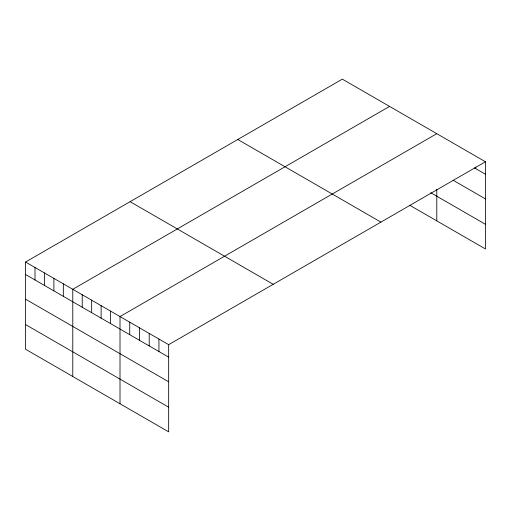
<?xml version="1.0" encoding="UTF-8"?>
<svg xmlns="http://www.w3.org/2000/svg" width="511" height="511" viewBox="0 0 511 511"><rect width="100%" height="100%" fill="white"/><g stroke="black" fill="none" stroke-linecap="round" stroke-linejoin="round"><path stroke-width="0.77" d="M485.45 161.77L168.668 344.663L168.668 431.859L25.55 349.23L25.55 262.034L342.332 79.141L485.45 161.77L485.45 248.966L409.803 205.294M389.561 106.409L72.779 289.303L72.779 376.498M436.79 133.678L120.008 316.571L120.008 403.767M474.419 167.883L485.45 174.251M453.008 180.179L485.45 198.907M430.716 192.711L485.45 224.31M237.794 139.497L380.912 222.125M130.088 201.679L273.206 284.308M25.55 262.034L168.668 344.663M25.55 274.516L168.668 357.144M25.55 299.171L168.668 381.8M25.55 324.574L168.668 407.203M475.715 167.071L475.715 168.63M436.79 189.287L436.79 220.873M158.934 339.042L158.934 351.523M149.206 333.421L149.206 345.909M139.471 327.807L139.471 340.288M129.737 322.185L129.737 334.667M110.561 311.116L110.561 323.597M101.114 305.661L101.114 318.142M91.667 300.206L91.667 312.694M82.226 294.758L82.226 307.239M63.332 283.848L63.332 296.329M53.885 278.393L53.885 290.874M44.444 272.938L44.444 285.425M34.997 267.489L34.997 279.971"/></g></svg>
